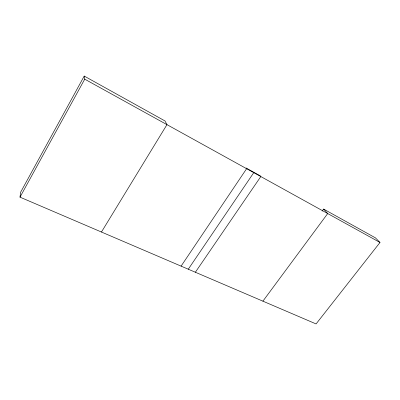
<?xml version="1.0" encoding="UTF-8"?>
<svg xmlns="http://www.w3.org/2000/svg" width="400" height="400" viewBox="0 0 400 400"><rect width="100%" height="100%" fill="white"/><g stroke="black" fill="none" stroke-linecap="round" stroke-linejoin="round"><path stroke-width="0.6" d="M322.14 211.09L323.62 209.075L375.405 237.84L380 242.48L316.075 323.93L20 197.15L20.65 192.175L84.205 76.07L165.015 120.965L166.96 124.64L101.455 232.03M20 197.15L84.735 79.155L84.205 76.07M181.095 266.13L246.62 168.7L246.095 168L260.26 175.845L260.815 176.555L195.365 272.24M188.28 269.205L253.765 172.655M262.905 301.16L327.7 213.55L323.62 209.075M84.735 79.155L380 242.48"/></g></svg>
